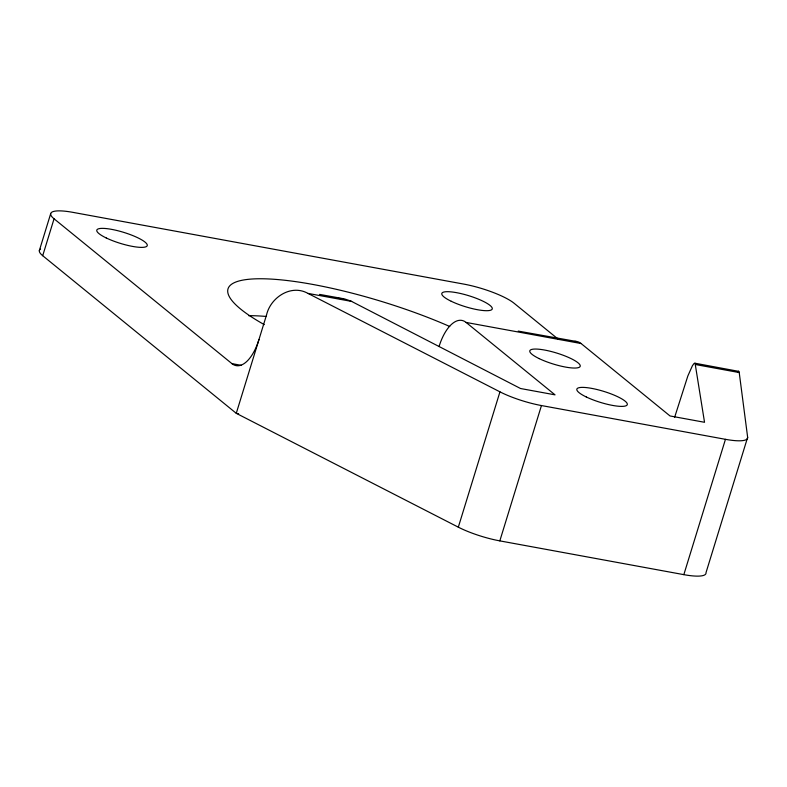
<?xml version="1.0" encoding="UTF-8"?>
<svg xmlns="http://www.w3.org/2000/svg" width="787" height="787" viewBox="0 0 787 787"><rect width="100%" height="100%" fill="white"/><g stroke="black" fill="none" stroke-linecap="round" stroke-linejoin="round"><path stroke-width="1.18" d="M50.702 213.631L39.35 250.541M737.468 371.897L738.639 371.228L739.209 372.458L747.65 437.306L706.018 572.631A39.566 8.627 17.1 0 1 683.834 574.648L499.824 540.876A39.566 8.627 17.1 0 1 458.319 527.172L236.267 413.313L42.705 255.706L54.057 218.796A39.566 8.627 17.1 0 1 72.866 212.352L463.877 284.117A39.566 8.627 17.1 0 1 514.068 303.231L557.826 338.863M458.319 527.172L499.952 391.847L307.973 293.403C291.111 283.871 270.571 297.437 266.547 314.898L236.267 413.313L238.648 413.755M499.824 540.876L541.456 405.551L725.457 439.323A39.566 8.627 17.1 0 0 747.65 437.306M683.834 574.648L725.457 439.323M674.616 417.346L687.848 375.96L692.383 365.788L693.918 363.633L695.078 363.299L704.532 422.285L670.032 415.959L581.101 343.535A39.566 18.308 -79.6 0 0 574.53 341.43M338.302 298.362L344.342 298.853L350.913 301.067L520.532 388.512L555.032 394.848L466.101 322.434A39.566 18.308 -79.6 0 0 439.048 346.555M518.239 331.091L576.34 341.45M319.561 294.387L342.847 298.598M307.973 293.403L351.622 301.421M466.101 322.434L581.101 343.535M695.58 364.548L739.229 372.566M54.057 218.796L231.929 363.624L241.442 365.375M694.685 363.171L738.836 371.375M248.594 315.666A151.675 33.084 17.1 0 1 266.213 316.453M264.275 324.628A151.675 33.084 17.1 0 1 261.953 278.765A151.675 33.084 17.1 0 1 449.721 326.477M258.972 339.502A39.566 18.308 -79.6 0 1 231.929 363.624M42.705 255.706A39.566 8.627 17.1 0 1 40.531 249.066M541.456 405.551A39.566 8.627 17.1 0 1 499.952 391.847M106.215 237.949A26.374 5.755 17.1 0 0 147.002 246.065A26.374 5.755 17.1 0 0 112.846 229.597A26.374 5.755 17.1 0 0 106.215 237.949M451.226 301.273A26.374 5.755 17.1 0 0 492.003 309.389A26.374 5.755 17.1 0 0 457.857 292.921A26.374 5.755 17.1 0 0 451.226 301.273M539.184 358.616A26.374 5.755 17.1 0 0 579.96 366.742A26.374 5.755 17.1 0 0 545.814 350.274A26.374 5.755 17.1 0 0 539.184 358.616M586.266 396.963A26.374 5.755 17.1 0 0 627.042 405.079A26.374 5.755 17.1 0 0 592.896 388.611A26.374 5.755 17.1 0 0 586.266 396.963"/></g></svg>
